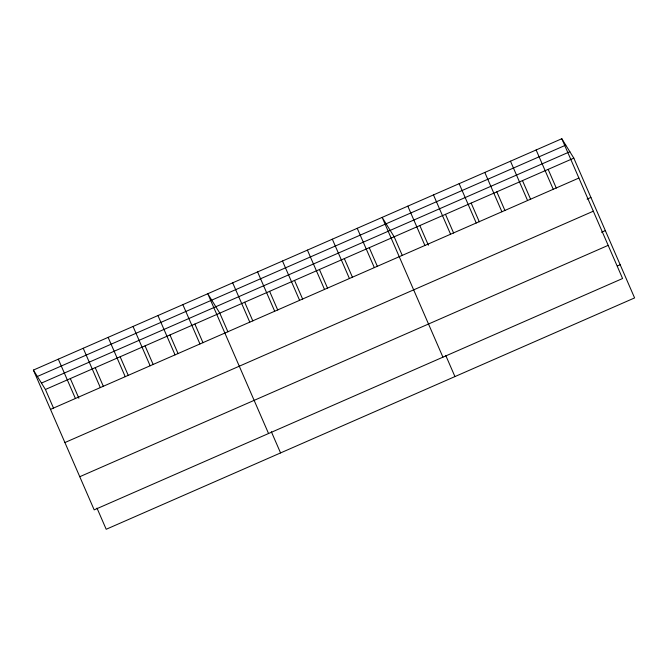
<?xml version="1.0" encoding="UTF-8"?>
<svg xmlns="http://www.w3.org/2000/svg" width="668" height="668" viewBox="0 0 668 668"><rect width="100%" height="100%" fill="white"/><g stroke="black" fill="none" stroke-linecap="round" stroke-linejoin="round"><path stroke-width="1" d="M561.805 138.727L622.584 278.514L94.18 509.868L33.4 370.08L561.805 138.727L573.82 158.132L634.6 297.92L106.195 529.273L96.985 508.089M37.366 376.485L565.771 145.131M41.449 383.081L569.854 151.728M33.4 370.08L45.416 389.486L573.82 158.132M50.492 409.4L578.897 178.047M587.114 199.114L590.913 197.444M64.913 442.55L593.318 211.197M601.526 232.272L605.333 230.602M79.768 476.71L608.172 245.356M617.332 266.014L620.18 264.762M548.152 169.371L556.294 188.092M536.137 149.966L553.238 189.278M522.485 180.602L530.626 199.331M510.477 161.197L527.57 200.517M496.825 191.841L504.966 210.562M484.809 172.436L501.902 211.756M471.157 203.08L479.298 221.801M459.141 183.675L476.242 222.995M445.489 214.319L453.63 233.04M433.482 194.914L450.574 234.226M419.83 225.559L428.372 245.214M407.814 206.153L424.906 245.465M402.303 255.51L394.162 236.789L382.146 217.384L442.926 357.171M445.731 355.401L454.941 376.577M369.254 247.694L377.395 266.423M357.238 228.297L374.33 267.609M344.337 258.608L352.479 277.329M332.33 239.202L349.422 278.514M319.429 269.513L327.57 288.234M307.414 250.108L324.514 289.428M294.521 280.418L302.662 299.139M282.506 261.013L299.598 300.333M269.605 291.323L277.746 310.044M257.597 271.918L274.69 311.238M244.697 302.228L252.838 320.957M232.681 282.823L249.782 322.143M227.93 331.862L219.789 313.142L207.773 293.736L268.553 433.524M271.358 431.745L280.568 452.929M194.872 324.047L203.014 342.767M182.865 304.641L199.957 343.962M169.964 334.952L178.106 353.673M157.949 315.546L175.049 354.867M145.056 345.857L153.197 364.578M133.041 326.452L150.141 365.772M120.148 356.762L128.289 375.491M108.132 337.357L125.225 376.677M95.232 367.676L103.373 386.396M83.224 348.27L100.317 387.582M70.324 378.581L78.874 398.237M58.308 359.175L75.409 398.487M45.416 389.486L53.557 408.206"/></g></svg>
